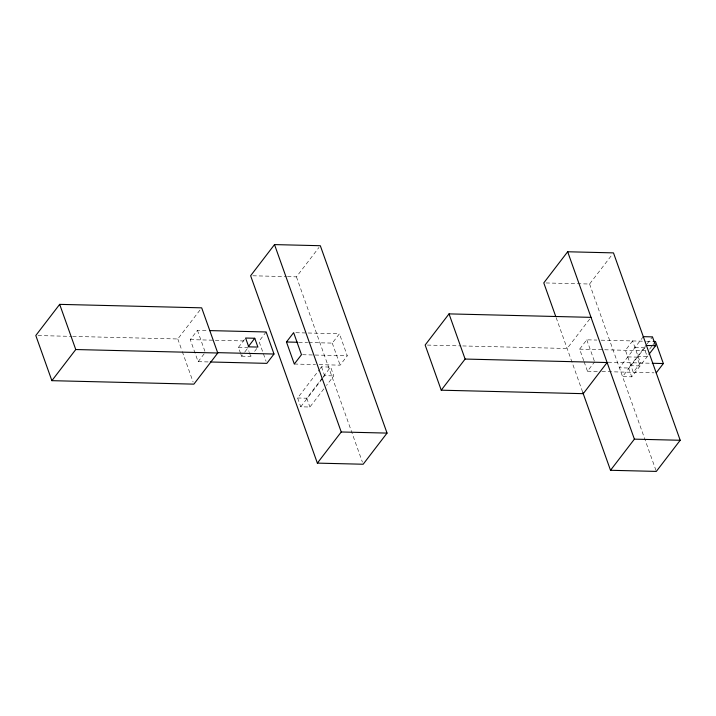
<?xml version="1.0" encoding="UTF-8"?>
<svg xmlns="http://www.w3.org/2000/svg" width="716" height="716" viewBox="0 0 716 716"><rect width="100%" height="100%" fill="white"/><g stroke="black" fill="none" stroke-linecap="round" stroke-linejoin="round"><path stroke-width="0.54" stroke-dasharray="3.58 2.69" d="M72.701 336.404L177.801 338.972L200.355 309.563M208.096 361.929L198.126 361.687L190.277 339.635L197.437 330.3L207.407 330.541M198.126 361.687L205.286 352.344M240.531 353.248L238.437 347.376L245.597 338.033M287.501 276.627L296.433 276.85L318.987 247.441M240.88 354.232L241.578 356.192L244.183 352.791M244.827 351.941L248.085 347.699M266.146 331.973L258.977 341.317L266.084 361.267M241.578 356.192L250.734 356.416L252.041 354.715M254.645 351.323L257.903 347.072M308.811 342.534L332.269 343.107L339.438 333.772L347.287 355.816L340.118 365.16L316.66 364.587M323.847 388.869L309.912 407.028L300.756 406.804L297.614 397.989L319.506 369.447M320.168 368.579L321.493 366.852L330.649 367.075L333.79 375.891L326.496 385.405M297.614 397.989L306.77 398.212L322.692 377.457M323.355 376.589L330.649 367.075M300.756 406.804L322.639 378.263M323.301 377.404L324.634 375.667L333.79 375.891M546.022 282.954L589.59 284.019L612.144 254.61M589.698 319.085L567.144 348.495L462.044 345.926M583.737 360.712L579.62 349.157L586.789 339.823L596.84 340.064M584.104 361.759L587.469 371.21L594.638 361.866M643.308 336.654L619.421 367.791L628.585 368.015L646.494 344.665M647.157 343.796L652.464 336.878M645.116 347.206L622.562 376.616L631.727 376.84L648.311 355.217M649.636 349.14L652.24 345.747M652.885 344.897L654.845 342.346M252.864 275.785L286.382 276.6M295.86 332.707L307.039 332.976M308.149 333.003L339.438 333.772M601.189 340.172L645.519 341.255M646.629 341.281L653.278 341.442M634.949 347.555L644.105 347.779L647.246 356.595L638.09 356.371M38.038 335.553L71.582 336.377M427.38 345.076L460.925 345.9M190.277 339.635L244.577 340.968M298.751 342.293L307.692 342.508M579.62 349.157L646.109 350.786M238.437 347.376L247.593 347.6L248.989 351.511M627.78 356.899L636.945 357.123L640.086 365.939L630.921 365.715M302.6 354.724L347.287 355.816M608.045 362.198L651.157 363.245M294.312 364.032L315.541 364.56M587.469 371.21L597.529 371.452M601.879 371.559L653.968 372.83M628.585 368.015L631.727 376.84M589.59 284.019L655.946 470.358M586.789 339.823L594.262 360.819M556.162 317.635L582.77 392.386M332.269 343.107L340.118 365.16M296.433 276.85L362.412 462.133M321.493 366.852L324.634 375.667M306.77 398.212L309.912 407.028M249.338 352.496L250.734 356.416M197.437 330.3L204.91 351.296M177.801 338.972L181.909 350.527M182.285 351.583L193.132 382.049M632.595 340.941L625.426 350.285L633.275 372.329L640.444 362.985L632.595 340.941"/><path stroke-width="1.07" d="M59.679 304.363L35.8 335.5L51.883 380.67L193.884 384.143L217.762 353.006L201.679 307.835L59.679 304.363L75.762 349.533L51.883 380.67M274.514 244.595L250.627 275.732L317.358 463.118L363.164 464.237L387.043 433.099L320.32 245.713L274.514 244.595L341.237 431.981L317.358 463.118M248.246 346.75L254.762 338.256L257.903 347.072L248.738 346.848L245.597 338.033L254.762 338.256M209.627 330.595L266.146 331.973L273.995 354.026L266.835 363.361L210.316 361.983M286.463 341.988L293.632 332.654L301.481 354.697L294.312 364.032L286.463 341.988L297.641 342.266M591.022 317.358L449.03 313.885L425.152 345.022L441.235 390.193L583.227 393.666L607.114 362.529L465.114 359.056L441.235 390.193M582.77 392.386L610.515 470.287L656.321 471.405L680.2 440.268L613.478 252.882L567.672 251.764L543.784 282.901L555.786 316.588M648.973 354.348L655.605 345.703L652.464 336.878L643.308 336.654M656.178 372.884L663.347 363.549L655.498 341.496L653.278 341.442M610.515 470.287L634.394 439.15L680.2 440.268M646.441 345.47L655.605 345.703M217.476 352.639L273.995 354.026M652.258 363.272L663.347 363.549M75.762 349.533L217.762 353.006M341.237 431.981L387.043 433.099M567.672 251.764L634.394 439.15M449.03 313.885L465.114 359.056"/></g></svg>
